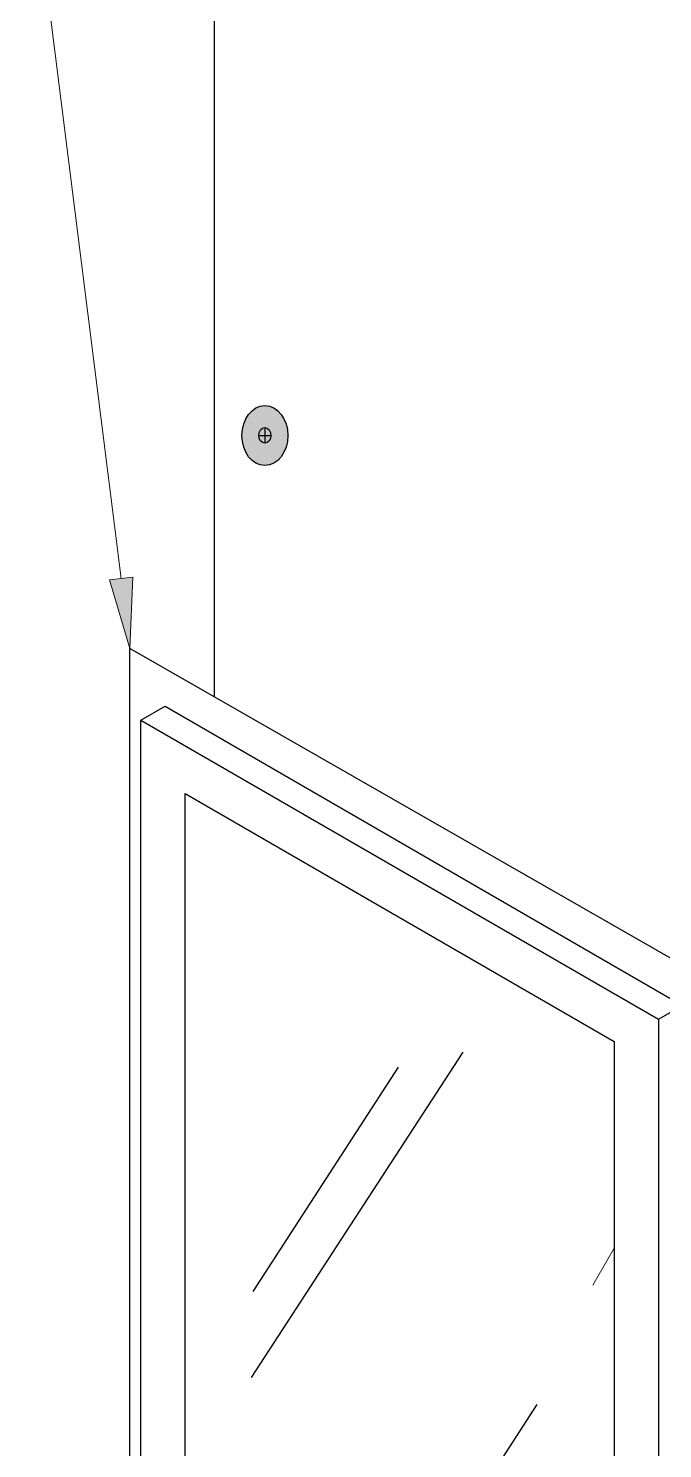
# Model space of a CAD drawing. Header units: inches. Extents: x -22 to 84, y -21 to 19.
# Drawn here: x 62.443 to 63.848, y -2.798 to 0.352 of the extents above; entities that cross this region are included whole.
import ezdxf

# ---------------------------------------------------------------- set-up
doc = ezdxf.new("R2010")
doc.units = ezdxf.units.IN
doc.header["$MEASUREMENT"] = 0
for name, color, linetype, lineweight in [('.ATI-DETAIL', 7, 'Continuous', 0), ('.ATI-TEXT', 7, 'Continuous', 0), ('G-ANNO-TTLB', 7, 'Continuous', 0), ('TYVEK', 7, 'Continuous', 0)]:
    doc.layers.add(name, color=color, linetype=linetype, lineweight=lineweight)

# ---------------------------------------------------------------- blocks, each defined once
blk = doc.blocks.new('Block_334')
at = {"layer": '.ATI-DETAIL'}
blk.add_lwpolyline([(62.7901, -3.5137), (62.7901, -1.345), (63.7408, -1.895), (63.7408, -4.0637)], close=True, dxfattribs=at)
at = {"layer": '.ATI-DETAIL', "color": 7, "lineweight": 0, "true_color": 0xffffff}
blk.add_open_spline([(63.6938, -2.4355), (63.6938, -2.4355), (63.7408, -2.354), (63.7408, -2.354)], degree=3, dxfattribs=at)

msp = doc.modelspace()

# ---------------------------------------------------------------- hatches: boundary and pattern name
at = {"layer": '.ATI-TEXT', "true_color": 0x000000, "transparency": 33554687}
h = msp.add_hatch(color=18, dxfattribs=at)
h.dxf.hatch_style = 2
h.paths.add_polyline_path([(62.674, -0.8651), (62.6676, -1.0233), (62.6223, -0.8715)])
at = {"layer": 'G-ANNO-TTLB', "true_color": 0xff00ff, "transparency": 33554687}
h = msp.add_hatch(color=6, dxfattribs=at)
edge = h.paths.add_edge_path()
edge.add_spline(control_points=[(71.2893, -15.0744), (71.2893, -15.0744), (30.6016, -15.0744), (30.6016, -15.0744), (30.6016, -15.0744), (30.6016, 19.0506), (30.6016, 19.0506), (30.6016, 19.0506), (71.2893, 19.0506), (71.2893, 19.0506), (71.2893, 19.0506), (71.2893, -15.0744), (71.2893, -15.0744)], knot_values=[0, 0, 0, 0, 1, 1, 1, 2, 2, 2, 3, 3, 3, 4, 4, 4, 4], degree=3, periodic=0)
edge = h.paths.add_edge_path()
edge.add_spline(control_points=[(30.7266, 18.9256), (30.7266, 18.9256), (30.7266, -14.9494), (30.7266, -14.9494), (30.7266, -14.9494), (71.1643, -14.9494), (71.1643, -14.9494), (71.1643, -14.9494), (71.1643, 18.9256), (71.1643, 18.9256), (71.1643, 18.9256), (30.7266, 18.9256), (30.7266, 18.9256)], knot_values=[0, 0, 0, 0, 1, 1, 1, 2, 2, 2, 3, 3, 3, 4, 4, 4, 4], degree=3, periodic=0)
edge.add_line((30.7266, 18.9256), (30.7266, 18.9256))
at = {"layer": 'TYVEK', "true_color": 0x003b71, "transparency": 33554687}
h = msp.add_hatch(color=156, dxfattribs=at)
h.dxf.hatch_style = 2
edge = h.paths.add_edge_path()
edge.add_ellipse((62.9667, -0.5513), major_axis=(0, 0.0664), ratio=0.766948, start_angle=0, end_angle=360)

# ---------------------------------------------------------------- linework, layer by layer
at = {"layer": '.ATI-TEXT', "color": 18, "lineweight": 0, "true_color": 0x000000}
msp.add_line((62.6482, -0.8683), (62.4789, 0.4806), dxfattribs=at)
at = {"layer": '.ATI-TEXT'}
msp.add_lwpolyline([(62.674, -0.8651), (62.6676, -1.0233), (62.6223, -0.8715), (62.6223, -0.8715)], close=True, dxfattribs=at)
at = {"layer": 'G-ANNO-TTLB'}
for points in [[(71.2893, -15.0744), (71.2893, -15.0744), (30.6016, -15.0744), (30.6016, -15.0744), (30.6016, -15.0744), (30.6016, 19.0506), (30.6016, 19.0506), (30.6016, 19.0506), (71.2893, 19.0506), (71.2893, 19.0506), (71.2893, 19.0506), (71.2893, -15.0744), (71.2893, -15.0744)], [(30.7266, 18.9256), (30.7266, 18.9256), (30.7266, -14.9494), (30.7266, -14.9494), (30.7266, -14.9494), (71.1643, -14.9494), (71.1643, -14.9494), (71.1643, -14.9494), (71.1643, 18.9256), (71.1643, 18.9256), (71.1643, 18.9256), (30.7266, 18.9256), (30.7266, 18.9256)]]:
    msp.add_open_spline(points, degree=3, knots=[0, 0, 0, 0, 1, 1, 1, 2, 2, 2, 3, 3, 3, 4, 4, 4, 4], dxfattribs=at)
at = {"layer": 'TYVEK', "color": 18, "lineweight": 25, "true_color": 0x000000}
msp.add_line((62.8546, 2.5666), (62.8546, -1.1305), dxfattribs=at)
at = {"layer": 'TYVEK', "color": 252, "lineweight": 25, "true_color": 0x848484}
for p, q in [((62.9667, -0.5338), (62.9667, -0.568)), ((62.9532, -0.5509), (62.9802, -0.5509))]:
    msp.add_line(p, q, dxfattribs=at)
at = {"layer": 'TYVEK', "color": 191, "lineweight": 25, "true_color": 0xbf7fff}
for p, q in [((63.9703, -1.7702), (62.6676, -1.0233)), ((62.6676, -3.5833), (62.6676, -1.0233)), ((62.692, -1.1824), (62.7455, -1.1518)), ((62.7455, -1.1518), (63.8925, -1.8153)), ((62.692, -1.1824), (63.8389, -1.8459)), ((62.692, -3.5628), (62.692, -1.1824)), ((63.8389, -1.8459), (63.8925, -1.8153)), ((63.8389, -1.8459), (63.8389, -4.2263))]:
    msp.add_line(p, q, dxfattribs=at)
at = {"layer": 'TYVEK', "color": 1, "lineweight": 25, "true_color": 0xff0000}
for p, q in [((63.4053, -1.919), (62.9366, -2.6405)), ((63.2623, -1.952), (62.9401, -2.4497)), ((63.5697, -2.7004), (63.101, -3.4219))]:
    msp.add_line(p, q, dxfattribs=at)
at = {"layer": 'TYVEK', "color": 191, "lineweight": 25, "true_color": 0xbf7fff}
msp.add_lwpolyline([(62.7901, -3.5137), (62.7901, -1.345), (63.7408, -1.895), (63.7408, -4.0637), (62.7901, -3.5137)], dxfattribs=at)
at = {"layer": 'TYVEK', "color": 18, "lineweight": 25, "true_color": 0x000000}
msp.add_ellipse((62.9667, -0.5513), major_axis=(0, 0.0664), ratio=0.766948, dxfattribs=at)
at = {"layer": 'TYVEK', "color": 252, "lineweight": 25, "true_color": 0x848484}
msp.add_ellipse((62.9667, -0.5509), major_axis=(0, 0.0171), ratio=0.788846, dxfattribs=at)

# ---------------------------------------------------------------- block references
at = {"layer": '.ATI-DETAIL'}
msp.add_blockref('Block_334', (0, 0), dxfattribs=at)

doc.saveas('drawing.dxf')
